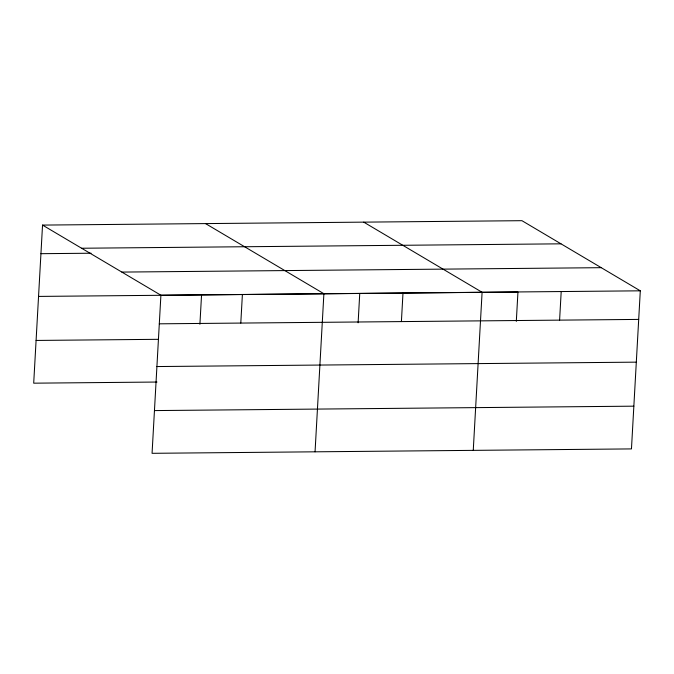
<?xml version="1.0" encoding="UTF-8"?>
<svg xmlns="http://www.w3.org/2000/svg" width="674" height="674" viewBox="0 0 674 674"><rect width="100%" height="100%" fill="white"/><g stroke="black" fill="none" stroke-linecap="round" stroke-linejoin="round"><path stroke-width="1.01" d="M42.538 225.091L160.901 295.229L152.063 453.316L631.462 448.909L640.3 290.823L521.937 220.684L42.538 225.091L33.7 383.177L156.991 382.04M199.908 324.27L201.551 294.917M240.795 323.073L242.396 294.479M315.053 451.816L323.891 293.729L205.536 223.591M358.113 322.812L359.748 293.46M401.401 321.599L402.993 293.005M473.258 450.358L482.095 292.28L363.741 222.142M516.309 321.363L517.952 292.011L38.553 296.417M559.597 320.142L561.198 291.547M81.596 248.243L560.995 243.828M40.937 253.685L91.091 253.222M121.842 272.085L601.242 267.679M160.901 295.229L640.3 290.823M159.3 323.823L638.699 319.409M36.093 340.446L158.339 339.317M156.907 366.555L636.315 362.149M154.447 410.584L633.855 406.169"/></g></svg>
